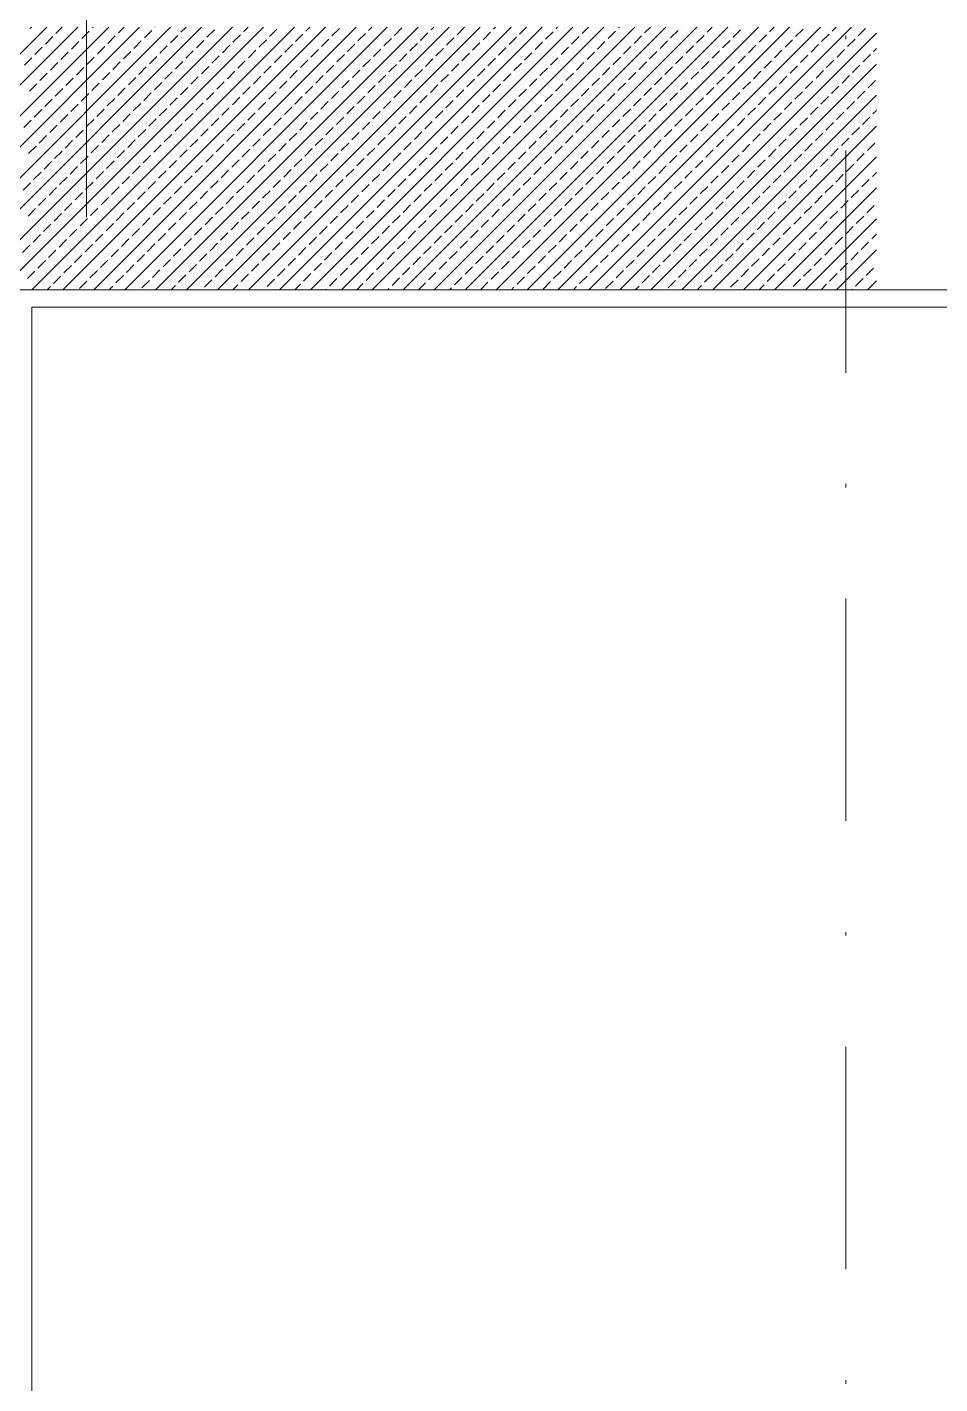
# Model space of a CAD drawing. Header units: millimetres. Extents: x -16104 to 67872, y -88009 to 12107.
# Drawn here: x 1287.78 to 1313.85, y 10307.49 to 10346.24 of the extents above; entities that cross this region are included whole.
import ezdxf

# ---------------------------------------------------------------- set-up
doc = ezdxf.new("R2010")
doc.units = ezdxf.units.MM
doc.linetypes.add('DASHDOTX2', pattern=[50.8, 25.4, -12.7, 0, -12.7])
doc.layers.get('0').update_dxf_attribs({"color": 241})
doc.layers.add('TARAMA', color=8, linetype='Continuous', lineweight=15)

# ---------------------------------------------------------------- blocks, each defined once
blk = doc.blocks.new('UYH')
at = {"layer": 'TARAMA', "linetype": 'DASHDOTX2'}
blk.add_line((64396.89, 537.89), (64396.89, 3431.58), dxfattribs=at)
at = {"layer": 'TARAMA'}
for p, q in [((64310.17, 3223.14), (64310.17, 3013.25)), ((64275.63, 3004.97), (64305.63, 3034.97)), ((64279.16, 3004.97), (64309.16, 3034.97)), ((64282.7, 3004.97), (64312.7, 3034.97)), ((64286.23, 3004.97), (64316.23, 3034.97)), ((64289.77, 3004.97), (64319.77, 3034.97)), ((64293.31, 3004.97), (64323.31, 3034.97)), ((64296.84, 3004.97), (64326.84, 3034.97)), ((64300.38, 3004.97), (64330.38, 3034.97)), ((64303.7, 3034.81), (64303.86, 3034.97)), ((64303.91, 3004.97), (64333.91, 3034.97)), ((64306.67, 3034.24), (64307.39, 3034.97)), ((64307.45, 3004.97), (64337.45, 3034.97)), ((64310.84, 3034.88), (64310.93, 3034.97)), ((64310.98, 3004.97), (64340.98, 3034.97)), ((64313.81, 3034.31), (64314.46, 3034.97)), ((64314.52, 3004.97), (64344.52, 3034.97)), ((64317.98, 3034.95), (64318, 3034.97)), ((64318.05, 3004.97), (64348.05, 3034.97)), ((64320.95, 3034.38), (64321.53, 3034.97)), ((64321.59, 3004.97), (64351.59, 3034.97)), ((64325.13, 3004.97), (64355.13, 3034.97)), ((64328.09, 3034.45), (64328.61, 3034.97)), ((64328.66, 3004.97), (64358.66, 3034.97)), ((64332.2, 3004.97), (64362.2, 3034.97)), ((64335.23, 3034.52), (64335.68, 3034.97)), ((64335.73, 3004.97), (64365.73, 3034.97)), ((64339.27, 3004.97), (64369.27, 3034.97)), ((64342.37, 3034.6), (64342.75, 3034.97)), ((64342.8, 3004.97), (64372.8, 3034.97)), ((64346.34, 3004.97), (64376.34, 3034.97)), ((64349.52, 3034.67), (64349.82, 3034.97)), ((64349.87, 3004.97), (64379.87, 3034.97)), ((64352.49, 3034.1), (64353.33, 3034.95)), ((64353.41, 3004.97), (64383.41, 3034.97)), ((64356.66, 3034.74), (64356.89, 3034.97)), ((64356.94, 3004.97), (64386.94, 3034.97)), ((64359.63, 3034.17), (64360.43, 3034.97)), ((64360.48, 3004.97), (64390.48, 3034.97)), ((64363.8, 3034.81), (64363.96, 3034.97)), ((64364.02, 3004.97), (64394.02, 3034.97)), ((64366.77, 3034.24), (64367.5, 3034.97)), ((64367.55, 3004.97), (64397.55, 3034.97)), ((64370.94, 3034.88), (64371.03, 3034.97)), ((64373.91, 3034.31), (64374.57, 3034.97)), ((64378.08, 3034.95), (64378.1, 3034.97)), ((64381.05, 3034.38), (64381.64, 3034.97)), ((64388.19, 3034.45), (64388.71, 3034.97)), ((64395.34, 3034.52), (64395.78, 3034.97)), ((64305.46, 3033.04), (64306.31, 3033.89)), ((64309.64, 3033.68), (64310.48, 3034.52)), ((64312.61, 3033.11), (64313.45, 3033.96)), ((64315.58, 3032.54), (64316.42, 3033.39)), ((64316.78, 3033.75), (64317.63, 3034.6)), ((64319.75, 3033.18), (64320.6, 3034.03)), ((64322.72, 3032.62), (64323.57, 3033.46)), ((64323.92, 3033.82), (64324.77, 3034.67)), ((64326.89, 3033.25), (64327.74, 3034.1)), ((64329.86, 3032.69), (64330.71, 3033.53)), ((64331.06, 3033.89), (64331.91, 3034.74)), ((64334.03, 3033.32), (64334.88, 3034.17)), ((64337, 3032.76), (64337.85, 3033.61)), ((64338.2, 3033.96), (64339.05, 3034.81)), ((64341.17, 3033.39), (64342.02, 3034.24)), ((64344.14, 3032.83), (64344.99, 3033.68)), ((64345.34, 3034.03), (64346.19, 3034.88)), ((64348.31, 3033.46), (64349.16, 3034.31)), ((64351.28, 3032.9), (64352.13, 3033.75)), ((64355.46, 3033.53), (64356.3, 3034.38)), ((64358.43, 3032.97), (64359.27, 3033.82)), ((64362.6, 3033.61), (64363.45, 3034.45)), ((64365.57, 3033.04), (64366.42, 3033.89)), ((64369.74, 3033.68), (64370.59, 3034.52)), ((64371.09, 3004.97), (64400.4, 3034.28)), ((64372.71, 3033.11), (64373.56, 3033.96)), ((64375.68, 3032.54), (64376.53, 3033.39)), ((64376.88, 3033.75), (64377.73, 3034.6)), ((64379.85, 3033.18), (64380.7, 3034.03)), ((64382.82, 3032.62), (64383.67, 3033.46)), ((64384.02, 3033.82), (64384.87, 3034.67)), ((64386.99, 3033.25), (64387.84, 3034.1)), ((64389.96, 3032.69), (64390.81, 3033.53)), ((64391.16, 3033.89), (64392.01, 3034.74)), ((64394.13, 3033.32), (64394.98, 3034.17)), ((64397.1, 3032.76), (64397.95, 3033.61)), ((64398.31, 3033.96), (64399.16, 3034.81)), ((64304.26, 3031.84), (64305.11, 3032.69)), ((64307.23, 3031.27), (64308.08, 3032.12)), ((64308.43, 3032.47), (64309.28, 3033.32)), ((64311.4, 3031.91), (64312.25, 3032.76)), ((64314.37, 3031.34), (64315.22, 3032.19)), ((64318.54, 3031.98), (64319.39, 3032.83)), ((64321.51, 3031.41), (64322.36, 3032.26)), ((64325.69, 3032.05), (64326.54, 3032.9)), ((64328.66, 3031.48), (64329.51, 3032.33)), ((64332.83, 3032.12), (64333.68, 3032.97)), ((64335.8, 3031.55), (64336.65, 3032.4)), ((64338.77, 3030.99), (64339.62, 3031.84)), ((64339.97, 3032.19), (64340.82, 3033.04)), ((64342.94, 3031.63), (64343.79, 3032.47)), ((64345.91, 3031.06), (64346.76, 3031.91)), ((64347.11, 3032.26), (64347.96, 3033.11)), ((64350.08, 3031.7), (64350.93, 3032.54)), ((64353.05, 3031.13), (64353.9, 3031.98)), ((64354.25, 3032.33), (64355.1, 3033.18)), ((64357.22, 3031.77), (64358.07, 3032.62)), ((64360.19, 3031.2), (64361.04, 3032.05)), ((64361.4, 3032.4), (64362.24, 3033.25)), ((64364.37, 3031.84), (64365.21, 3032.69)), ((64367.34, 3031.27), (64368.18, 3032.12)), ((64368.54, 3032.47), (64369.39, 3033.32)), ((64371.51, 3031.91), (64372.36, 3032.76)), ((64374.48, 3031.34), (64375.33, 3032.19)), ((64378.65, 3031.98), (64379.5, 3032.83)), ((64381.62, 3031.41), (64382.47, 3032.26)), ((64385.79, 3032.05), (64386.64, 3032.9)), ((64388.76, 3031.48), (64389.61, 3032.33)), ((64392.93, 3032.12), (64393.78, 3032.97)), ((64395.9, 3031.55), (64396.75, 3032.4)), ((64398.87, 3030.99), (64399.72, 3031.84)), ((64400.07, 3032.19), (64400.4, 3032.51)), ((64303.06, 3030.64), (64303.91, 3031.48)), ((64306.03, 3030.07), (64306.88, 3030.92)), ((64309, 3029.5), (64309.85, 3030.35)), ((64310.2, 3030.71), (64311.05, 3031.55)), ((64313.17, 3030.14), (64314.02, 3030.99)), ((64316.14, 3029.57), (64316.99, 3030.42)), ((64317.34, 3030.78), (64318.19, 3031.63)), ((64320.31, 3030.21), (64321.16, 3031.06)), ((64323.28, 3029.65), (64324.13, 3030.49)), ((64324.48, 3030.85), (64325.33, 3031.7)), ((64327.45, 3030.28), (64328.3, 3031.13)), ((64330.42, 3029.72), (64331.27, 3030.56)), ((64331.63, 3030.92), (64332.47, 3031.77)), ((64334.6, 3030.35), (64335.44, 3031.2)), ((64337.57, 3029.79), (64338.41, 3030.64)), ((64341.74, 3030.42), (64342.59, 3031.27)), ((64344.71, 3029.86), (64345.56, 3030.71)), ((64348.88, 3030.49), (64349.73, 3031.34)), ((64351.85, 3029.93), (64352.7, 3030.78)), ((64356.02, 3030.56), (64356.87, 3031.41)), ((64358.99, 3030), (64359.84, 3030.85)), ((64361.96, 3029.43), (64362.81, 3030.28)), ((64363.16, 3030.64), (64364.01, 3031.48)), ((64366.13, 3030.07), (64366.98, 3030.92)), ((64369.1, 3029.5), (64369.95, 3030.35)), ((64370.31, 3030.71), (64371.15, 3031.55)), ((64373.28, 3030.14), (64374.12, 3030.99)), ((64374.62, 3004.97), (64400.4, 3030.74)), ((64376.24, 3029.57), (64377.09, 3030.42)), ((64377.45, 3030.78), (64378.3, 3031.63)), ((64380.42, 3030.21), (64381.27, 3031.06)), ((64383.39, 3029.65), (64384.24, 3030.49)), ((64384.59, 3030.85), (64385.44, 3031.7)), ((64387.56, 3030.28), (64388.41, 3031.13)), ((64390.53, 3029.72), (64391.38, 3030.56)), ((64391.73, 3030.92), (64392.58, 3031.77)), ((64394.7, 3030.35), (64395.55, 3031.2)), ((64397.67, 3029.79), (64398.52, 3030.64)), ((64304.83, 3028.87), (64305.68, 3029.72)), ((64307.8, 3028.3), (64308.65, 3029.15)), ((64311.97, 3028.94), (64312.82, 3029.79)), ((64314.94, 3028.37), (64315.79, 3029.22)), ((64319.11, 3029.01), (64319.96, 3029.86)), ((64322.08, 3028.44), (64322.93, 3029.29)), ((64325.05, 3027.88), (64325.9, 3028.73)), ((64326.25, 3029.08), (64327.1, 3029.93)), ((64329.22, 3028.51), (64330.07, 3029.36)), ((64332.19, 3027.95), (64333.04, 3028.8)), ((64333.39, 3029.15), (64334.24, 3030)), ((64336.36, 3028.58), (64337.21, 3029.43)), ((64339.33, 3028.02), (64340.18, 3028.87)), ((64340.54, 3029.22), (64341.38, 3030.07)), ((64343.51, 3028.66), (64344.35, 3029.5)), ((64346.48, 3028.09), (64347.32, 3028.94)), ((64347.68, 3029.29), (64348.53, 3030.14)), ((64350.65, 3028.73), (64351.5, 3029.57)), ((64353.62, 3028.16), (64354.47, 3029.01)), ((64354.82, 3029.36), (64355.67, 3030.21)), ((64357.79, 3028.8), (64358.64, 3029.65)), ((64360.76, 3028.23), (64361.61, 3029.08)), ((64364.93, 3028.87), (64365.78, 3029.72)), ((64367.9, 3028.3), (64368.75, 3029.15)), ((64372.07, 3028.94), (64372.92, 3029.79)), ((64375.04, 3028.37), (64375.89, 3029.22)), ((64379.21, 3029.01), (64380.06, 3029.86)), ((64382.18, 3028.44), (64383.03, 3029.29)), ((64385.15, 3027.88), (64386, 3028.73)), ((64386.36, 3029.08), (64387.21, 3029.93)), ((64389.33, 3028.51), (64390.17, 3029.36)), ((64392.3, 3027.95), (64393.14, 3028.8)), ((64393.5, 3029.15), (64394.35, 3030)), ((64396.47, 3028.58), (64397.32, 3029.43)), ((64399.44, 3028.02), (64400.29, 3028.87)), ((64303.63, 3027.67), (64304.47, 3028.51)), ((64306.59, 3027.1), (64307.44, 3027.95)), ((64309.56, 3026.53), (64310.41, 3027.38)), ((64310.77, 3027.74), (64311.62, 3028.58)), ((64313.74, 3027.17), (64314.59, 3028.02)), ((64316.71, 3026.6), (64317.56, 3027.45)), ((64317.91, 3027.81), (64318.76, 3028.66)), ((64320.88, 3027.24), (64321.73, 3028.09)), ((64323.85, 3026.68), (64324.7, 3027.52)), ((64328.02, 3027.31), (64328.87, 3028.16)), ((64330.99, 3026.75), (64331.84, 3027.59)), ((64335.16, 3027.38), (64336.01, 3028.23)), ((64338.13, 3026.82), (64338.98, 3027.67)), ((64342.3, 3027.45), (64343.15, 3028.3)), ((64345.27, 3026.89), (64346.12, 3027.74)), ((64348.24, 3026.32), (64349.09, 3027.17)), ((64349.45, 3027.52), (64350.29, 3028.37)), ((64352.42, 3026.96), (64353.26, 3027.81)), ((64355.39, 3026.39), (64356.23, 3027.24)), ((64356.59, 3027.59), (64357.44, 3028.44)), ((64359.56, 3027.03), (64360.41, 3027.88)), ((64362.53, 3026.46), (64363.38, 3027.31)), ((64363.73, 3027.67), (64364.58, 3028.51)), ((64366.7, 3027.1), (64367.55, 3027.95)), ((64369.67, 3026.53), (64370.52, 3027.38)), ((64370.87, 3027.74), (64371.72, 3028.58)), ((64373.84, 3027.17), (64374.69, 3028.02)), ((64376.81, 3026.6), (64377.66, 3027.45)), ((64378.01, 3027.81), (64378.86, 3028.66)), ((64378.16, 3004.97), (64400.4, 3027.21)), ((64380.98, 3027.24), (64381.83, 3028.09)), ((64383.95, 3026.68), (64384.8, 3027.52)), ((64388.12, 3027.31), (64388.97, 3028.16)), ((64391.09, 3026.75), (64391.94, 3027.59)), ((64395.27, 3027.38), (64396.11, 3028.23)), ((64398.24, 3026.82), (64399.08, 3027.67)), ((64305.39, 3025.9), (64306.24, 3026.75)), ((64308.36, 3025.33), (64309.21, 3026.18)), ((64311.33, 3024.77), (64312.18, 3025.61)), ((64312.53, 3025.97), (64313.38, 3026.82)), ((64315.5, 3025.4), (64316.35, 3026.25)), ((64318.47, 3024.84), (64319.32, 3025.69)), ((64319.68, 3026.04), (64320.52, 3026.89)), ((64322.65, 3025.47), (64323.49, 3026.32)), ((64325.62, 3024.91), (64326.46, 3025.76)), ((64326.82, 3026.11), (64327.67, 3026.96)), ((64329.79, 3025.54), (64330.64, 3026.39)), ((64332.76, 3024.98), (64333.61, 3025.83)), ((64333.96, 3026.18), (64334.81, 3027.03)), ((64336.93, 3025.61), (64337.78, 3026.46)), ((64339.9, 3025.05), (64340.75, 3025.9)), ((64341.1, 3026.25), (64341.95, 3027.1)), ((64344.07, 3025.69), (64344.92, 3026.53)), ((64347.04, 3025.12), (64347.89, 3025.97)), ((64351.21, 3025.76), (64352.06, 3026.6)), ((64354.18, 3025.19), (64355.03, 3026.04)), ((64358.36, 3025.83), (64359.2, 3026.68)), ((64361.32, 3025.26), (64362.17, 3026.11)), ((64365.5, 3025.9), (64366.35, 3026.75)), ((64368.47, 3025.33), (64369.32, 3026.18)), ((64371.44, 3024.77), (64372.29, 3025.61)), ((64372.64, 3025.97), (64373.49, 3026.82)), ((64375.61, 3025.4), (64376.46, 3026.25)), ((64378.58, 3024.84), (64379.43, 3025.69)), ((64379.78, 3026.04), (64380.63, 3026.89)), ((64382.75, 3025.47), (64383.6, 3026.32)), ((64385.72, 3024.91), (64386.57, 3025.76)), ((64386.92, 3026.11), (64387.77, 3026.96)), ((64389.89, 3025.54), (64390.74, 3026.39)), ((64392.86, 3024.98), (64393.71, 3025.83)), ((64394.06, 3026.18), (64394.91, 3027.03)), ((64397.03, 3025.61), (64397.88, 3026.46)), ((64302.99, 3023.49), (64303.84, 3024.34)), ((64304.19, 3024.7), (64305.04, 3025.54)), ((64307.16, 3024.13), (64308.01, 3024.98)), ((64310.13, 3023.56), (64310.98, 3024.41)), ((64314.3, 3024.2), (64315.15, 3025.05)), ((64317.27, 3023.64), (64318.12, 3024.48)), ((64321.44, 3024.27), (64322.29, 3025.12)), ((64324.41, 3023.71), (64325.26, 3024.55)), ((64328.59, 3024.34), (64329.43, 3025.19)), ((64331.56, 3023.78), (64332.4, 3024.62)), ((64334.53, 3023.21), (64335.37, 3024.06)), ((64335.73, 3024.41), (64336.58, 3025.26)), ((64338.7, 3023.85), (64339.55, 3024.7)), ((64341.67, 3023.28), (64342.52, 3024.13)), ((64342.87, 3024.48), (64343.72, 3025.33)), ((64345.84, 3023.92), (64346.69, 3024.77)), ((64348.81, 3023.35), (64349.66, 3024.2)), ((64350.01, 3024.55), (64350.86, 3025.4)), ((64352.98, 3023.99), (64353.83, 3024.84)), ((64355.95, 3023.42), (64356.8, 3024.27)), ((64357.15, 3024.62), (64358, 3025.47)), ((64360.12, 3024.06), (64360.97, 3024.91)), ((64363.09, 3023.49), (64363.94, 3024.34)), ((64364.29, 3024.7), (64365.14, 3025.54)), ((64367.26, 3024.13), (64368.11, 3024.98)), ((64370.23, 3023.56), (64371.08, 3024.41)), ((64374.41, 3024.2), (64375.25, 3025.05)), ((64377.38, 3023.64), (64378.22, 3024.48)), ((64381.55, 3024.27), (64382.4, 3025.12)), ((64384.52, 3023.71), (64385.37, 3024.55)), ((64388.69, 3024.34), (64389.54, 3025.19)), ((64391.66, 3023.78), (64392.51, 3024.62)), ((64394.63, 3023.21), (64395.48, 3024.06)), ((64395.83, 3024.41), (64396.68, 3025.26)), ((64398.8, 3023.85), (64399.65, 3024.7)), ((64400, 3025.05), (64400.4, 3025.44)), ((64304.76, 3021.73), (64305.6, 3022.57)), ((64305.96, 3022.93), (64306.81, 3023.78)), ((64308.93, 3022.36), (64309.78, 3023.21)), ((64311.9, 3021.8), (64312.75, 3022.65)), ((64313.1, 3023), (64313.95, 3023.85)), ((64316.07, 3022.43), (64316.92, 3023.28)), ((64319.04, 3021.87), (64319.89, 3022.72)), ((64320.24, 3023.07), (64321.09, 3023.92)), ((64323.21, 3022.5), (64324.06, 3023.35)), ((64326.18, 3021.94), (64327.03, 3022.79)), ((64327.38, 3023.14), (64328.23, 3023.99)), ((64330.35, 3022.57), (64331.2, 3023.42)), ((64333.32, 3022.01), (64334.17, 3022.86)), ((64337.5, 3022.65), (64338.34, 3023.49)), ((64340.47, 3022.08), (64341.31, 3022.93)), ((64344.64, 3022.72), (64345.49, 3023.56)), ((64347.61, 3022.15), (64348.46, 3023)), ((64351.78, 3022.79), (64352.63, 3023.64)), ((64354.75, 3022.22), (64355.6, 3023.07)), ((64357.72, 3021.66), (64358.57, 3022.5)), ((64358.92, 3022.86), (64359.77, 3023.71)), ((64361.89, 3022.29), (64362.74, 3023.14)), ((64364.86, 3021.73), (64365.71, 3022.57)), ((64366.06, 3022.93), (64366.91, 3023.78)), ((64369.03, 3022.36), (64369.88, 3023.21)), ((64372, 3021.8), (64372.85, 3022.65)), ((64373.2, 3023), (64374.05, 3023.85)), ((64376.17, 3022.43), (64377.02, 3023.28)), ((64379.14, 3021.87), (64379.99, 3022.72)), ((64380.35, 3023.07), (64381.19, 3023.92)), ((64381.69, 3004.97), (64400.4, 3023.67)), ((64383.32, 3022.5), (64384.16, 3023.35)), ((64386.29, 3021.94), (64387.13, 3022.79)), ((64387.49, 3023.14), (64388.34, 3023.99)), ((64390.46, 3022.57), (64391.31, 3023.42)), ((64393.43, 3022.01), (64394.28, 3022.86)), ((64397.6, 3022.65), (64398.45, 3023.49)), ((64303.55, 3020.52), (64304.4, 3021.37)), ((64307.73, 3021.16), (64308.57, 3022.01)), ((64310.7, 3020.59), (64311.54, 3021.44)), ((64314.87, 3021.23), (64315.72, 3022.08)), ((64317.84, 3020.67), (64318.69, 3021.51)), ((64322.01, 3021.3), (64322.86, 3022.15)), ((64324.98, 3020.74), (64325.83, 3021.58)), ((64327.95, 3020.17), (64328.8, 3021.02)), ((64329.15, 3021.37), (64330, 3022.22)), ((64332.12, 3020.81), (64332.97, 3021.66)), ((64335.09, 3020.24), (64335.94, 3021.09)), ((64336.29, 3021.44), (64337.14, 3022.29)), ((64339.26, 3020.88), (64340.11, 3021.73)), ((64342.23, 3020.31), (64343.08, 3021.16)), ((64343.44, 3021.51), (64344.28, 3022.36)), ((64346.4, 3020.95), (64347.25, 3021.8)), ((64349.37, 3020.38), (64350.22, 3021.23)), ((64350.58, 3021.58), (64351.43, 3022.43)), ((64353.55, 3021.02), (64354.4, 3021.87)), ((64356.52, 3020.45), (64357.37, 3021.3)), ((64360.69, 3021.09), (64361.54, 3021.94)), ((64363.66, 3020.52), (64364.51, 3021.37)), ((64367.83, 3021.16), (64368.68, 3022.01)), ((64370.8, 3020.59), (64371.65, 3021.44)), ((64374.97, 3021.23), (64375.82, 3022.08)), ((64377.94, 3020.67), (64378.79, 3021.51)), ((64382.11, 3021.3), (64382.96, 3022.15)), ((64385.08, 3020.74), (64385.93, 3021.58)), ((64388.05, 3020.17), (64388.9, 3021.02)), ((64389.26, 3021.37), (64390.1, 3022.22)), ((64392.23, 3020.81), (64393.07, 3021.66)), ((64395.2, 3020.24), (64396.04, 3021.09)), ((64396.4, 3021.44), (64397.25, 3022.29)), ((64399.37, 3020.88), (64400.22, 3021.73)), ((64305.32, 3018.76), (64306.17, 3019.6)), ((64306.52, 3019.96), (64307.37, 3020.81)), ((64309.49, 3019.39), (64310.34, 3020.24)), ((64312.46, 3018.83), (64313.31, 3019.68)), ((64313.67, 3020.03), (64314.51, 3020.88)), ((64316.64, 3019.46), (64317.48, 3020.31)), ((64319.61, 3018.9), (64320.45, 3019.75)), ((64320.81, 3020.1), (64321.66, 3020.95)), ((64323.78, 3019.53), (64324.63, 3020.38)), ((64326.75, 3018.97), (64327.6, 3019.82)), ((64330.92, 3019.6), (64331.77, 3020.45)), ((64333.89, 3019.04), (64334.74, 3019.89)), ((64338.06, 3019.68), (64338.91, 3020.52)), ((64341.03, 3019.11), (64341.88, 3019.96)), ((64345.2, 3019.75), (64346.05, 3020.59)), ((64348.17, 3019.18), (64349.02, 3020.03)), ((64351.14, 3018.61), (64351.99, 3019.46)), ((64352.34, 3019.82), (64353.19, 3020.67)), ((64355.31, 3019.25), (64356.16, 3020.1)), ((64358.28, 3018.69), (64359.13, 3019.53)), ((64359.49, 3019.89), (64360.33, 3020.74)), ((64362.46, 3019.32), (64363.3, 3020.17)), ((64365.43, 3018.76), (64366.27, 3019.6)), ((64366.63, 3019.96), (64367.48, 3020.81)), ((64369.6, 3019.39), (64370.45, 3020.24)), ((64372.57, 3018.83), (64373.42, 3019.68)), ((64373.77, 3020.03), (64374.62, 3020.88)), ((64376.74, 3019.46), (64377.59, 3020.31)), ((64379.71, 3018.9), (64380.56, 3019.75)), ((64380.91, 3020.1), (64381.76, 3020.95)), ((64383.88, 3019.53), (64384.73, 3020.38)), ((64385.23, 3004.97), (64400.4, 3020.14)), ((64386.85, 3018.97), (64387.7, 3019.82)), ((64391.02, 3019.6), (64391.87, 3020.45)), ((64393.99, 3019.04), (64394.84, 3019.89)), ((64398.17, 3019.68), (64399.01, 3020.52)), ((64304.12, 3017.55), (64304.97, 3018.4)), ((64308.29, 3018.19), (64309.14, 3019.04)), ((64311.26, 3017.62), (64312.11, 3018.47)), ((64314.23, 3017.06), (64315.08, 3017.91)), ((64315.43, 3018.26), (64316.28, 3019.11)), ((64318.4, 3017.7), (64319.25, 3018.54)), ((64321.37, 3017.13), (64322.22, 3017.98)), ((64322.58, 3018.33), (64323.42, 3019.18)), ((64325.55, 3017.77), (64326.39, 3018.61)), ((64328.52, 3017.2), (64329.36, 3018.05)), ((64329.72, 3018.4), (64330.57, 3019.25)), ((64332.69, 3017.84), (64333.54, 3018.69)), ((64335.66, 3017.27), (64336.51, 3018.12)), ((64336.86, 3018.47), (64337.71, 3019.32)), ((64339.83, 3017.91), (64340.68, 3018.76)), ((64342.8, 3017.34), (64343.65, 3018.19)), ((64344, 3018.54), (64344.85, 3019.39)), ((64346.97, 3017.98), (64347.82, 3018.83)), ((64349.94, 3017.41), (64350.79, 3018.26)), ((64354.11, 3018.05), (64354.96, 3018.9)), ((64357.08, 3017.48), (64357.93, 3018.33)), ((64361.25, 3018.12), (64362.1, 3018.97)), ((64364.22, 3017.55), (64365.07, 3018.4)), ((64368.4, 3018.19), (64369.24, 3019.04)), ((64371.37, 3017.62), (64372.21, 3018.47)), ((64374.34, 3017.06), (64375.18, 3017.91)), ((64375.54, 3018.26), (64376.39, 3019.11)), ((64378.51, 3017.7), (64379.36, 3018.54)), ((64381.48, 3017.13), (64382.33, 3017.98)), ((64382.68, 3018.33), (64383.53, 3019.18)), ((64385.65, 3017.77), (64386.5, 3018.61)), ((64388.62, 3017.2), (64389.47, 3018.05)), ((64389.82, 3018.4), (64390.67, 3019.25)), ((64392.79, 3017.84), (64393.64, 3018.69)), ((64395.76, 3017.27), (64396.61, 3018.12)), ((64396.96, 3018.47), (64397.81, 3019.32)), ((64399.93, 3017.91), (64400.4, 3018.37)), ((64302.92, 3016.35), (64303.77, 3017.2)), ((64305.89, 3015.79), (64306.74, 3016.63)), ((64307.09, 3016.99), (64307.94, 3017.84)), ((64310.06, 3016.42), (64310.91, 3017.27)), ((64313.03, 3015.86), (64313.88, 3016.71)), ((64317.2, 3016.49), (64318.05, 3017.34)), ((64320.17, 3015.93), (64321.02, 3016.78)), ((64324.34, 3016.56), (64325.19, 3017.41)), ((64327.31, 3016), (64328.16, 3016.85)), ((64331.49, 3016.63), (64332.33, 3017.48)), ((64334.45, 3016.07), (64335.3, 3016.92)), ((64337.42, 3015.5), (64338.27, 3016.35)), ((64338.63, 3016.71), (64339.48, 3017.55)), ((64341.6, 3016.14), (64342.45, 3016.99)), ((64344.57, 3015.57), (64345.42, 3016.42)), ((64345.77, 3016.78), (64346.62, 3017.62)), ((64348.74, 3016.21), (64349.59, 3017.06)), ((64351.71, 3015.64), (64352.56, 3016.49)), ((64352.91, 3016.85), (64353.76, 3017.7)), ((64355.88, 3016.28), (64356.73, 3017.13)), ((64358.85, 3015.72), (64359.7, 3016.56)), ((64360.05, 3016.92), (64360.9, 3017.77)), ((64363.02, 3016.35), (64363.87, 3017.2)), ((64365.99, 3015.79), (64366.84, 3016.63)), ((64367.19, 3016.99), (64368.04, 3017.84)), ((64370.16, 3016.42), (64371.01, 3017.27)), ((64373.13, 3015.86), (64373.98, 3016.71)), ((64377.31, 3016.49), (64378.15, 3017.34)), ((64380.28, 3015.93), (64381.12, 3016.78)), ((64384.45, 3016.56), (64385.3, 3017.41)), ((64387.42, 3016), (64388.27, 3016.85)), ((64388.76, 3004.97), (64400.4, 3016.6)), ((64391.59, 3016.63), (64392.44, 3017.48)), ((64394.56, 3016.07), (64395.41, 3016.92)), ((64397.53, 3015.5), (64398.38, 3016.35)), ((64398.73, 3016.71), (64399.58, 3017.55)), ((64304.69, 3014.58), (64305.53, 3015.43)), ((64307.66, 3014.02), (64308.5, 3014.87)), ((64308.86, 3015.22), (64309.71, 3016.07)), ((64311.83, 3014.65), (64312.68, 3015.5)), ((64314.8, 3014.09), (64315.65, 3014.94)), ((64316, 3015.29), (64316.85, 3016.14)), ((64318.97, 3014.73), (64319.82, 3015.57)), ((64321.94, 3014.16), (64322.79, 3015.01)), ((64323.14, 3015.36), (64323.99, 3016.21)), ((64326.11, 3014.8), (64326.96, 3015.64)), ((64329.08, 3014.23), (64329.93, 3015.08)), ((64330.28, 3015.43), (64331.13, 3016.28)), ((64333.25, 3014.87), (64334.1, 3015.72)), ((64336.22, 3014.3), (64337.07, 3015.15)), ((64340.39, 3014.94), (64341.24, 3015.79)), ((64343.36, 3014.37), (64344.21, 3015.22)), ((64347.54, 3015.01), (64348.38, 3015.86)), ((64350.51, 3014.44), (64351.35, 3015.29)), ((64354.68, 3015.08), (64355.53, 3015.93)), ((64357.65, 3014.51), (64358.5, 3015.36)), ((64360.62, 3013.95), (64361.47, 3014.8)), ((64361.82, 3015.15), (64362.67, 3016)), ((64364.79, 3014.58), (64365.64, 3015.43)), ((64367.76, 3014.02), (64368.61, 3014.87)), ((64368.96, 3015.22), (64369.81, 3016.07)), ((64371.93, 3014.65), (64372.78, 3015.5)), ((64374.9, 3014.09), (64375.75, 3014.94)), ((64376.1, 3015.29), (64376.95, 3016.14)), ((64379.07, 3014.73), (64379.92, 3015.57)), ((64382.04, 3014.16), (64382.89, 3015.01)), ((64383.25, 3015.36), (64384.09, 3016.21)), ((64386.22, 3014.8), (64387.06, 3015.64)), ((64389.18, 3014.23), (64390.03, 3015.08)), ((64390.39, 3015.43), (64391.24, 3016.28)), ((64393.36, 3014.87), (64394.21, 3015.72)), ((64396.33, 3014.3), (64397.18, 3015.15)), ((64303.48, 3013.38), (64304.33, 3014.23)), ((64306.45, 3012.82), (64307.3, 3013.66)), ((64310.63, 3013.45), (64311.47, 3014.3)), ((64313.6, 3012.89), (64314.44, 3013.74)), ((64317.77, 3013.52), (64318.62, 3014.37)), ((64320.74, 3012.96), (64321.59, 3013.81)), ((64323.71, 3012.39), (64324.56, 3013.24)), ((64324.91, 3013.59), (64325.76, 3014.44)), ((64327.88, 3013.03), (64328.73, 3013.88)), ((64330.85, 3012.46), (64331.7, 3013.31)), ((64332.05, 3013.66), (64332.9, 3014.51)), ((64335.02, 3013.1), (64335.87, 3013.95)), ((64337.99, 3012.53), (64338.84, 3013.38)), ((64339.19, 3013.74), (64340.04, 3014.58)), ((64342.16, 3013.17), (64343.01, 3014.02)), ((64345.13, 3012.6), (64345.98, 3013.45)), ((64346.33, 3013.81), (64347.18, 3014.65)), ((64349.3, 3013.24), (64350.15, 3014.09)), ((64352.27, 3012.67), (64353.12, 3013.52)), ((64353.48, 3013.88), (64354.32, 3014.73)), ((64356.45, 3013.31), (64357.29, 3014.16)), ((64359.42, 3012.75), (64360.26, 3013.59)), ((64363.59, 3013.38), (64364.44, 3014.23)), ((64366.56, 3012.82), (64367.41, 3013.66)), ((64370.73, 3013.45), (64371.58, 3014.3)), ((64373.7, 3012.89), (64374.55, 3013.74)), ((64377.87, 3013.52), (64378.72, 3014.37)), ((64380.84, 3012.96), (64381.69, 3013.81)), ((64383.81, 3012.39), (64384.66, 3013.24)), ((64385.01, 3013.59), (64385.86, 3014.44)), ((64387.98, 3013.03), (64388.83, 3013.88)), ((64390.95, 3012.46), (64391.8, 3013.31)), ((64392.15, 3013.66), (64393, 3014.51)), ((64395.12, 3013.1), (64395.97, 3013.95)), ((64398.09, 3012.53), (64398.94, 3013.38)), ((64399.3, 3013.74), (64400.15, 3014.58)), ((64305.25, 3011.61), (64306.1, 3012.46)), ((64308.22, 3011.05), (64309.07, 3011.9)), ((64309.42, 3012.25), (64310.27, 3013.1)), ((64312.39, 3011.68), (64313.24, 3012.53)), ((64315.36, 3011.12), (64316.21, 3011.97)), ((64316.57, 3012.32), (64317.41, 3013.17)), ((64319.53, 3011.76), (64320.38, 3012.6)), ((64322.5, 3011.19), (64323.35, 3012.04)), ((64326.68, 3011.83), (64327.53, 3012.67)), ((64329.65, 3011.26), (64330.5, 3012.11)), ((64333.82, 3011.9), (64334.67, 3012.75)), ((64336.79, 3011.33), (64337.64, 3012.18)), ((64340.96, 3011.97), (64341.81, 3012.82)), ((64343.93, 3011.4), (64344.78, 3012.25)), ((64346.9, 3010.84), (64347.75, 3011.68)), ((64348.1, 3012.04), (64348.95, 3012.89)), ((64351.07, 3011.47), (64351.92, 3012.32)), ((64354.04, 3010.91), (64354.89, 3011.76)), ((64355.24, 3012.11), (64356.09, 3012.96)), ((64358.21, 3011.54), (64359.06, 3012.39)), ((64361.18, 3010.98), (64362.03, 3011.83)), ((64362.39, 3012.18), (64363.23, 3013.03)), ((64365.36, 3011.61), (64366.2, 3012.46)), ((64368.33, 3011.05), (64369.17, 3011.9)), ((64369.53, 3012.25), (64370.38, 3013.1)), ((64372.5, 3011.68), (64373.35, 3012.53)), ((64375.47, 3011.12), (64376.32, 3011.97)), ((64376.67, 3012.32), (64377.52, 3013.17)), ((64379.64, 3011.76), (64380.49, 3012.6)), ((64382.61, 3011.19), (64383.46, 3012.04)), ((64386.78, 3011.83), (64387.63, 3012.67)), ((64389.75, 3011.26), (64390.6, 3012.11)), ((64392.3, 3004.97), (64400.4, 3013.07)), ((64393.92, 3011.9), (64394.77, 3012.75)), ((64396.89, 3011.33), (64397.74, 3012.18)), ((64304.05, 3010.41), (64304.9, 3011.26)), ((64307.02, 3009.85), (64307.87, 3010.69)), ((64309.99, 3009.28), (64310.84, 3010.13)), ((64311.19, 3010.48), (64312.04, 3011.33)), ((64314.16, 3009.92), (64315.01, 3010.77)), ((64317.13, 3009.35), (64317.98, 3010.2)), ((64318.33, 3010.55), (64319.18, 3011.4)), ((64321.3, 3009.99), (64322.15, 3010.84)), ((64324.27, 3009.42), (64325.12, 3010.27)), ((64325.47, 3010.62), (64326.32, 3011.47)), ((64328.44, 3010.06), (64329.29, 3010.91)), ((64331.41, 3009.49), (64332.26, 3010.34)), ((64332.62, 3010.69), (64333.46, 3011.54)), ((64335.59, 3010.13), (64336.43, 3010.98)), ((64338.56, 3009.56), (64339.4, 3010.41)), ((64339.76, 3010.77), (64340.61, 3011.61)), ((64342.73, 3010.2), (64343.58, 3011.05)), ((64345.7, 3009.63), (64346.55, 3010.48)), ((64349.87, 3010.27), (64350.72, 3011.12)), ((64352.84, 3009.71), (64353.69, 3010.55)), ((64357.01, 3010.34), (64357.86, 3011.19)), ((64359.98, 3009.78), (64360.83, 3010.62)), ((64364.15, 3010.41), (64365, 3011.26)), ((64367.12, 3009.85), (64367.97, 3010.69)), ((64370.09, 3009.28), (64370.94, 3010.13)), ((64371.3, 3010.48), (64372.14, 3011.33)), ((64374.26, 3009.92), (64375.11, 3010.77)), ((64377.23, 3009.35), (64378.08, 3010.2)), ((64378.44, 3010.55), (64379.29, 3011.4)), ((64381.41, 3009.99), (64382.26, 3010.84)), ((64384.38, 3009.42), (64385.23, 3010.27)), ((64385.58, 3010.62), (64386.43, 3011.47)), ((64388.55, 3010.06), (64389.4, 3010.91)), ((64391.52, 3009.49), (64392.37, 3010.34)), ((64392.72, 3010.69), (64393.57, 3011.54)), ((64395.69, 3010.13), (64396.54, 3010.98)), ((64398.66, 3009.56), (64399.51, 3010.41)), ((64399.86, 3010.77), (64400.4, 3011.3)), ((64302.85, 3009.21), (64303.7, 3010.06)), ((64305.82, 3008.64), (64306.67, 3009.49)), ((64308.79, 3008.08), (64309.64, 3008.93)), ((64312.96, 3008.72), (64313.81, 3009.56)), ((64315.93, 3008.15), (64316.78, 3009)), ((64320.1, 3008.79), (64320.95, 3009.63)), ((64323.07, 3008.22), (64323.92, 3009.07)), ((64327.24, 3008.86), (64328.09, 3009.71)), ((64330.21, 3008.29), (64331.06, 3009.14)), ((64333.18, 3007.73), (64334.03, 3008.57)), ((64334.38, 3008.93), (64335.23, 3009.78)), ((64337.35, 3008.36), (64338.2, 3009.21)), ((64340.32, 3007.8), (64341.17, 3008.64)), ((64341.53, 3009), (64342.37, 3009.85)), ((64344.5, 3008.43), (64345.34, 3009.28)), ((64347.47, 3007.87), (64348.31, 3008.72)), ((64348.67, 3009.07), (64349.52, 3009.92)), ((64351.64, 3008.5), (64352.49, 3009.35)), ((64354.61, 3007.94), (64355.46, 3008.79)), ((64355.81, 3009.14), (64356.66, 3009.99)), ((64358.78, 3008.57), (64359.63, 3009.42)), ((64361.75, 3008.01), (64362.6, 3008.86)), ((64362.95, 3009.21), (64363.8, 3010.06)), ((64365.92, 3008.64), (64366.77, 3009.49)), ((64368.89, 3008.08), (64369.74, 3008.93)), ((64373.06, 3008.72), (64373.91, 3009.56)), ((64376.03, 3008.15), (64376.88, 3009)), ((64380.2, 3008.79), (64381.05, 3009.63)), ((64383.17, 3008.22), (64384.02, 3009.07)), ((64387.35, 3008.86), (64388.19, 3009.71)), ((64390.32, 3008.29), (64391.16, 3009.14)), ((64393.29, 3007.73), (64394.13, 3008.57)), ((64394.49, 3008.93), (64395.34, 3009.78)), ((64395.84, 3004.97), (64400.4, 3009.53)), ((64397.46, 3008.36), (64398.31, 3009.21)), ((64303.41, 3006.24), (64304.26, 3007.09)), ((64304.61, 3007.44), (64305.46, 3008.29)), ((64307.58, 3006.88), (64308.43, 3007.73)), ((64310.55, 3006.31), (64311.4, 3007.16)), ((64311.76, 3007.51), (64312.61, 3008.36)), ((64314.73, 3006.95), (64315.58, 3007.8)), ((64317.7, 3006.38), (64318.54, 3007.23)), ((64318.9, 3007.58), (64319.75, 3008.43)), ((64321.87, 3007.02), (64322.72, 3007.87)), ((64324.84, 3006.45), (64325.69, 3007.3)), ((64326.04, 3007.65), (64326.89, 3008.5)), ((64329.01, 3007.09), (64329.86, 3007.94)), ((64331.98, 3006.52), (64332.83, 3007.37)), ((64336.15, 3007.16), (64337, 3008.01)), ((64339.12, 3006.59), (64339.97, 3007.44)), ((64343.29, 3007.23), (64344.14, 3008.08)), ((64346.26, 3006.66), (64347.11, 3007.51)), ((64350.44, 3007.3), (64351.28, 3008.15)), ((64353.41, 3006.74), (64354.25, 3007.58)), ((64356.38, 3006.17), (64357.22, 3007.02)), ((64357.58, 3007.37), (64358.43, 3008.22)), ((64360.55, 3006.81), (64361.4, 3007.65)), ((64363.52, 3006.24), (64364.37, 3007.09)), ((64364.72, 3007.44), (64365.57, 3008.29)), ((64367.69, 3006.88), (64368.54, 3007.73)), ((64370.66, 3006.31), (64371.51, 3007.16)), ((64371.86, 3007.51), (64372.71, 3008.36)), ((64374.83, 3006.95), (64375.68, 3007.8)), ((64377.8, 3006.38), (64378.65, 3007.23)), ((64379, 3007.58), (64379.85, 3008.43)), ((64381.97, 3007.02), (64382.82, 3007.87)), ((64384.94, 3006.45), (64385.79, 3007.3)), ((64386.14, 3007.65), (64386.99, 3008.5)), ((64389.11, 3007.09), (64389.96, 3007.94)), ((64392.08, 3006.52), (64392.93, 3007.37)), ((64396.26, 3007.16), (64397.1, 3008.01)), ((64399.23, 3006.59), (64400.07, 3007.44)), ((64306.38, 3005.67), (64307.23, 3006.52)), ((64309.35, 3005.11), (64310.2, 3005.96)), ((64313.52, 3005.75), (64314.37, 3006.59)), ((64316.49, 3005.18), (64317.34, 3006.03)), ((64319.82, 3004.97), (64320.31, 3005.46)), ((64320.67, 3005.82), (64321.51, 3006.66)), ((64323.64, 3005.25), (64324.48, 3006.1)), ((64326.89, 3004.97), (64327.45, 3005.53)), ((64327.81, 3005.89), (64328.66, 3006.74)), ((64330.78, 3005.32), (64331.63, 3006.17)), ((64333.96, 3004.97), (64334.6, 3005.6)), ((64334.95, 3005.96), (64335.8, 3006.81)), ((64337.92, 3005.39), (64338.77, 3006.24)), ((64341.03, 3004.97), (64341.74, 3005.67)), ((64342.09, 3006.03), (64342.94, 3006.88)), ((64345.06, 3005.46), (64345.91, 3006.31)), ((64348.1, 3004.97), (64348.88, 3005.75)), ((64349.23, 3006.1), (64350.08, 3006.95)), ((64352.2, 3005.53), (64353.05, 3006.38)), ((64355.17, 3004.97), (64356.02, 3005.82)), ((64359.35, 3005.6), (64360.19, 3006.45)), ((64362.31, 3005.04), (64363.16, 3005.89)), ((64366.49, 3005.67), (64367.34, 3006.52)), ((64369.46, 3005.11), (64370.31, 3005.96)), ((64373.63, 3005.75), (64374.48, 3006.59)), ((64376.6, 3005.18), (64377.45, 3006.03)), ((64379.92, 3004.97), (64380.42, 3005.46)), ((64380.77, 3005.82), (64381.62, 3006.66)), ((64383.74, 3005.25), (64384.59, 3006.1)), ((64386.99, 3004.97), (64387.56, 3005.53)), ((64387.91, 3005.89), (64388.76, 3006.74)), ((64390.88, 3005.32), (64391.73, 3006.17)), ((64394.07, 3004.97), (64394.7, 3005.6)), ((64395.05, 3005.96), (64395.9, 3006.81)), ((64398.02, 3005.39), (64398.87, 3006.24)), ((64399.37, 3004.97), (64400.4, 3005.99)), ((63512.4, 3004.97), (64576.9, 3004.97)), ((64305.68, 3004.97), (64306.03, 3005.32)), ((64312.75, 3004.97), (64313.17, 3005.39)), ((64337.5, 3004.97), (64337.57, 3005.04)), ((64344.57, 3004.97), (64344.71, 3005.11)), ((64351.64, 3004.97), (64351.85, 3005.18)), ((64358.71, 3004.97), (64358.99, 3005.25)), ((64365.78, 3004.97), (64366.13, 3005.32)), ((64372.85, 3004.97), (64373.28, 3005.39)), ((64397.6, 3004.97), (64397.67, 3005.04))]:
    blk.add_line(p, q, dxfattribs=at)
blk.add_lwpolyline([(64303.9, 3002.97), (64529.9, 3002.97), (64529.9, 2829.97), (64529.9, 2741.97), (64303.9, 2741.97)], close=True, dxfattribs=at)

msp = doc.modelspace()

# ---------------------------------------------------------------- block references
at = {"xscale": 0.25, "yscale": 0.25, "zscale": 0.25}
msp.add_blockref('UYH', (-14788.059, 9587.5), dxfattribs=at)

doc.saveas('drawing.dxf')
